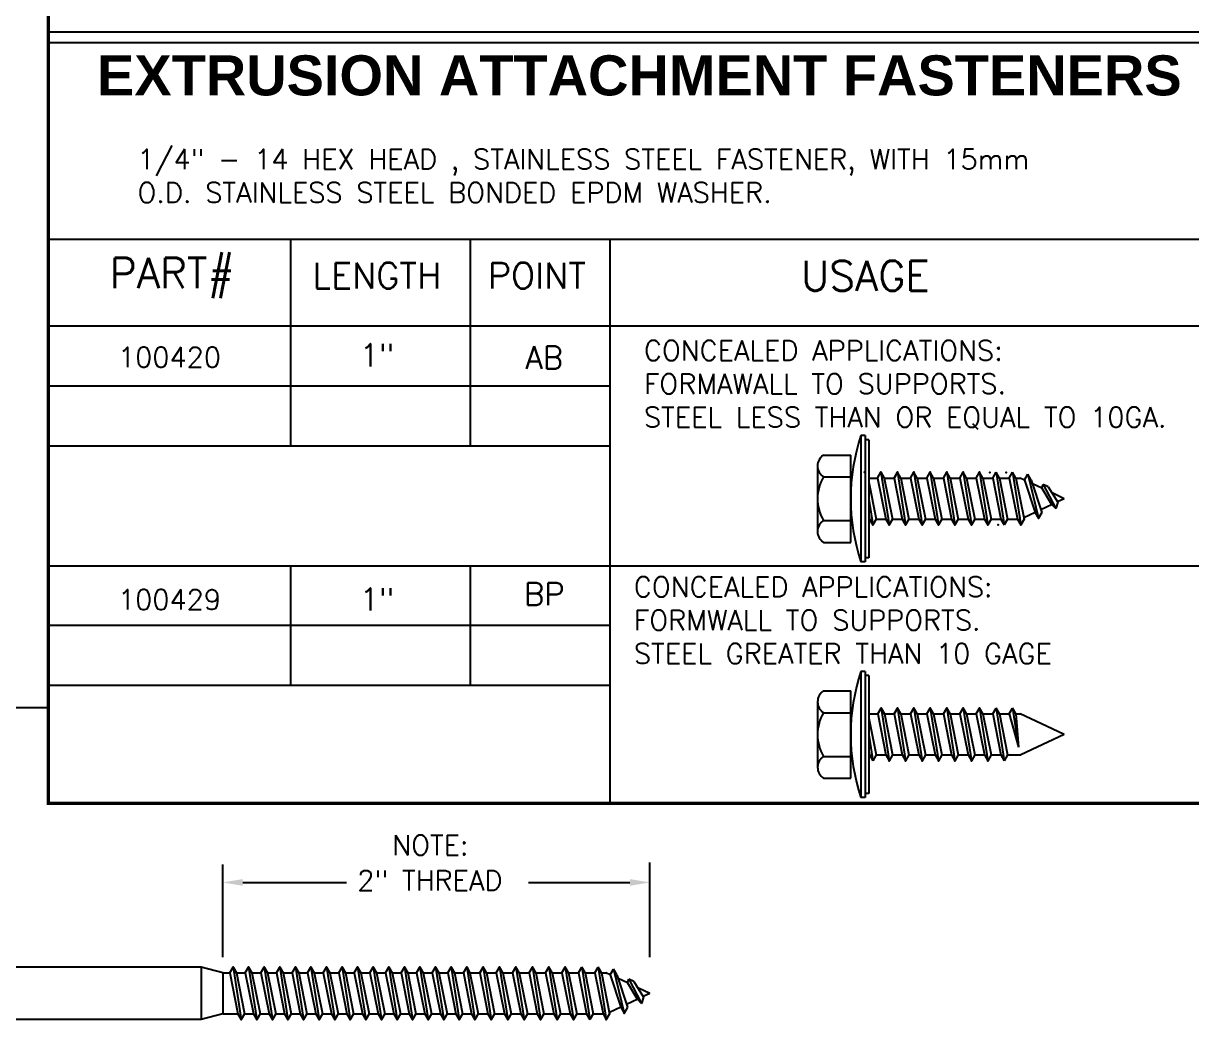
# Model space of a CAD drawing. Header units: inches. Extents: x 0 to 10293, y 0 to 4182.
# Drawn here: x 244.08 to 265.96, y 26.1 to 44.75 of the extents above; entities that cross this region are included whole.
import ezdxf
from ezdxf.enums import TextEntityAlignment as Align

# ---------------------------------------------------------------- set-up
doc = ezdxf.new("R2010")
doc.units = ezdxf.units.IN
doc.header["$LTSCALE"] = 48
doc.header["$MEASUREMENT"] = 0
doc.layers.add('FAST', color=1, linetype='Continuous')
doc.styles.add('SIMPLEX', font='SIMPLEX.SHX')
doc.styles.add('TITLE', font='sasb____.pfb', dxfattribs={"height": 2})

# ---------------------------------------------------------------- blocks, each defined once
blk = doc.blocks.new('ABTFASTENER')
at = {"layer": 'FAST', "linetype": 'Continuous'}
for p, q in [((-0.0366, 0.2953), (-0.0366, -0.2953)), ((-0.0162, 0.2953), (-0.0366, 0.2953)), ((-0.0162, 0.2953), (-0.0162, -0.2953)), ((0, 0.2762), (-0.0162, 0.2762)), ((0, 0.2762), (0, -0.2762)), ((-0.0847, -0.2045), (-0.0847, 0.2045)), ((-0.0162, -0.2953), (-0.0366, -0.2953)), ((0, -0.2762), (-0.0162, -0.2762))]:
    blk.add_line(p, q, dxfattribs=at)
at = {"layer": 'FAST'}
for p, q in [((-0.2115, 0.2045), (-0.0847, 0.2045)), ((-0.2397, 0.1534), (-0.2397, -0.1534)), ((0.0573, 0.1236), (0.0958, -0.1224)), ((0.1343, 0.1236), (0.1727, -0.1224)), ((0.1498, 0.0966), (0.1343, 0.1236)), ((0.1956, 0.0966), (0.2112, 0.1236)), ((0.2112, 0.1236), (0.2496, -0.1224)), ((0.2268, 0.0966), (0.2112, 0.1236)), ((0.2725, 0.0966), (0.2881, 0.1236)), ((0.2881, 0.1236), (0.3266, -0.1224)), ((0.3037, 0.0966), (0.2881, 0.1236)), ((0.3494, 0.0966), (0.365, 0.1236)), ((0.365, 0.1236), (0.4035, -0.1224)), ((0.3806, 0.0966), (0.365, 0.1236)), ((0.4264, 0.0966), (0.4419, 0.1236)), ((0.4419, 0.1236), (0.4804, -0.1224)), ((0.4575, 0.0966), (0.4419, 0.1236)), ((0.5033, 0.0966), (0.5189, 0.1236)), ((0.5189, 0.1236), (0.5573, -0.1224)), ((0.5345, 0.0966), (0.5189, 0.1236)), ((0.5802, 0.0966), (0.5958, 0.1236)), ((0.5958, 0.1236), (0.6343, -0.1224)), ((0.6114, 0.0966), (0.5958, 0.1236)), ((0.6571, 0.0966), (0.6727, 0.1236)), ((0.6727, 0.1236), (0.7112, -0.1224)), ((0.6883, 0.0966), (0.6727, 0.1236)), ((0.7297, 0.0872), (0.7453, 0.1142)), ((0.7453, 0.1142), (0.794, -0.0914)), ((0.7609, 0.0872), (0.7453, 0.1142)), ((-0.2115, 0.1022), (-0.0847, 0.1022)), ((-0.0847, -0.0861), (-0.0847, 0.0859)), ((0, 0.0767), (0.0345, -0.0954)), ((0.0417, 0.0966), (0.0802, -0.0954)), ((0.0729, 0.0966), (0.1114, -0.0954)), ((0.1187, 0.0966), (0.1571, -0.0954)), ((0.1498, 0.0966), (0.1956, 0.0966)), ((0.1498, 0.0966), (0.1883, -0.0954)), ((0.1956, 0.0966), (0.234, -0.0954)), ((0.2268, 0.0966), (0.2652, -0.0954)), ((0.2268, 0.0966), (0.2725, 0.0966)), ((0.2725, 0.0966), (0.311, -0.0954)), ((0.3037, 0.0966), (0.3421, -0.0954)), ((0.3037, 0.0966), (0.3494, 0.0966)), ((0.3494, 0.0966), (0.3879, -0.0954)), ((0.3806, 0.0966), (0.4191, -0.0954)), ((0.3806, 0.0966), (0.4264, 0.0966)), ((0.4264, 0.0966), (0.4648, -0.0954)), ((0.4575, 0.0966), (0.496, -0.0954)), ((0.4575, 0.0966), (0.5033, 0.0966)), ((0.5033, 0.0966), (0.5417, -0.0954)), ((0.5345, 0.0966), (0.5729, -0.0954)), ((0.5345, 0.0966), (0.5802, 0.0966)), ((0.5802, 0.0966), (0.6187, -0.0954)), ((0.6114, 0.0966), (0.6498, -0.0954)), ((0.6114, 0.0966), (0.6571, 0.0966)), ((0.6571, 0.0966), (0.6956, -0.0954)), ((0.6883, 0.0966), (0.7268, -0.0954)), ((0.6883, 0.0966), (0.7096, 0.0966)), ((0.7297, 0.0872), (0.7096, 0.0966)), ((0.7297, 0.0872), (0.7784, -0.0644)), ((0.7609, 0.0872), (0.8096, -0.0644)), ((0.8101, 0.0494), (0.7664, 0.0699)), ((0.8101, 0.0494), (0.817, 0.0671)), ((0.817, 0.0671), (0.8755, -0.0465)), ((0.8406, 0.0558), (0.817, 0.0671)), ((0.8406, 0.0558), (0.8852, -0.0169)), ((0.8101, 0.0494), (0.8547, -0.0233)), ((0.9153, -0.0001), (0.8585, 0.0267)), ((0, -0.0017), (0.0189, -0.1224)), ((0.858, -0.027), (0.8055, -0.0517)), ((0.8547, -0.0233), (0.8755, -0.0465)), ((0.8852, -0.0169), (0.8755, -0.0465)), ((0.9153, -0.0001), (0.8839, -0.0148)), ((-0.2115, -0.1023), (-0.0847, -0.1023)), ((0, -0.079), (0.0033, -0.0954)), ((0.0033, -0.0954), (0.0189, -0.1224)), ((0.0345, -0.0954), (0.0189, -0.1224)), ((0.0345, -0.0954), (0.0802, -0.0954)), ((0.0802, -0.0954), (0.0958, -0.1224)), ((0.1114, -0.0954), (0.0958, -0.1224)), ((0.1114, -0.0954), (0.1571, -0.0954)), ((0.1571, -0.0954), (0.1727, -0.1224)), ((0.1883, -0.0954), (0.1727, -0.1224)), ((0.1883, -0.0954), (0.234, -0.0954)), ((0.234, -0.0954), (0.2496, -0.1224)), ((0.2652, -0.0954), (0.2496, -0.1224)), ((0.2652, -0.0954), (0.311, -0.0954)), ((0.311, -0.0954), (0.3266, -0.1224)), ((0.3421, -0.0954), (0.3266, -0.1224)), ((0.3421, -0.0954), (0.3879, -0.0954)), ((0.3879, -0.0954), (0.4035, -0.1224)), ((0.4191, -0.0954), (0.4035, -0.1224)), ((0.4191, -0.0954), (0.4648, -0.0954)), ((0.4648, -0.0954), (0.4804, -0.1224)), ((0.496, -0.0954), (0.4804, -0.1224)), ((0.496, -0.0954), (0.5417, -0.0954)), ((0.5417, -0.0954), (0.5573, -0.1224)), ((0.5729, -0.0954), (0.5573, -0.1224)), ((0.5729, -0.0954), (0.6187, -0.0954)), ((0.6187, -0.0954), (0.6343, -0.1224)), ((0.6498, -0.0954), (0.6343, -0.1224)), ((0.6498, -0.0954), (0.6956, -0.0954)), ((0.6956, -0.0954), (0.7112, -0.1224)), ((0.7268, -0.0954), (0.7112, -0.1224)), ((0.7784, -0.0644), (0.7255, -0.0893)), ((0.7784, -0.0644), (0.794, -0.0914)), ((0.8096, -0.0644), (0.794, -0.0914)), ((-0.2115, -0.2045), (-0.0847, -0.2045))]:
    blk.add_line(p, q, dxfattribs=at)
blk.add_lwpolyline([(0, 0.0966), (0.0417, 0.0966), (0.0573, 0.1236), (0.0729, 0.0966), (0.1187, 0.0966)], dxfattribs=at)
blk.add_lwpolyline([(0.1187, 0.0966), (0.1343, 0.1236)], close=True, dxfattribs=at)
for centre, radius, start, end in [((0.8466, 0), 0.9313, 161.5122, 198.4878), ((-0.1793, 0.1534), 0.0604, 122.1802, 237.8198), ((-0.0404, 0), 0.1993, 149.1274, 210.8726), ((-0.1793, -0.1534), 0.0604, 122.1802, 237.8198)]:
    blk.add_arc(centre, radius, start, end, dxfattribs=at)
for p in [(-0.0196, 0.1236), (0.0573, 0.1236), (0.1343, 0.1236), (0.2112, 0.1236), (0.2881, 0.1236), (0.365, 0.1236), (0.4419, 0.1236), (0.5189, 0.1236), (0.5669, 0.1229), (0.6438, 0.1229), (0.794, -0.0914), (0.0189, -0.1224), (0.0958, -0.1224), (0.1727, -0.1224), (0.2496, -0.1224), (0.3266, -0.1224), (0.4035, -0.1224), (0.4804, -0.1224), (0.5573, -0.1224), (0.6053, -0.1231), (0.7112, -0.1224)]:
    blk.add_point(p, dxfattribs=at)

msp = doc.modelspace()

# ---------------------------------------------------------------- linework, layer by layer
for p, q in [((244.54791, 44.59516), (266.9225, 44.59516)), ((244.54791, 44.39216), (266.9225, 44.39216)), ((244.54791, 40.70794), (266.9225, 40.70794)), ((249.09151, 36.83826), (249.09151, 40.70794)), ((252.45644, 36.83826), (252.45644, 40.70794)), ((255.07319, 30.14564), (255.07319, 40.70794)), ((244.54791, 39.08826), (266.9225, 39.08826)), ((244.54791, 37.96326), (255.07319, 37.96326)), ((244.54791, 36.83826), (255.07319, 36.83826)), ((244.54791, 34.59505), (266.9225, 34.59505)), ((249.09151, 32.35768), (249.09151, 34.59505)), ((252.45644, 32.35768), (252.45644, 34.59505)), ((244.54791, 33.48268), (255.07319, 33.48268)), ((244.54791, 32.35768), (255.07319, 32.35768)), ((259.06787, 32.25401), (259.57493, 32.25401)), ((222.91496, 31.94175), (244.54791, 31.94175)), ((258.95493, 32.04951), (258.95493, 30.82251)), ((259.06787, 31.84501), (259.57493, 31.84501)), ((259.57493, 31.09176), (259.57493, 31.77976)), ((259.91368, 31.82258), (260.08065, 31.82258)), ((259.91368, 31.74261), (260.05151, 31.05458)), ((260.08065, 31.82258), (260.143, 31.93058)), ((260.08065, 31.82258), (260.23449, 31.05458)), ((260.143, 31.93058), (260.29685, 30.94658)), ((260.143, 31.93058), (260.20536, 31.82258)), ((260.20536, 31.82258), (260.3592, 31.05458)), ((260.20536, 31.82258), (260.38834, 31.82258)), ((260.38834, 31.82258), (260.54219, 31.05458)), ((260.45069, 31.93058), (260.60454, 30.94658)), ((260.51305, 31.82258), (260.45069, 31.93058)), ((260.51305, 31.82258), (260.66689, 31.05458)), ((260.51305, 31.82258), (260.69603, 31.82258)), ((260.69603, 31.82258), (260.75839, 31.93058)), ((260.69603, 31.82258), (260.84988, 31.05458)), ((260.75839, 31.93058), (260.91223, 30.94658)), ((260.82074, 31.82258), (260.75839, 31.93058)), ((260.82074, 31.82258), (260.97459, 31.05458)), ((260.82074, 31.82258), (261.00372, 31.82258)), ((261.00372, 31.82258), (261.06608, 31.93058)), ((261.00372, 31.82258), (261.15757, 31.05458)), ((261.06608, 31.93058), (261.21992, 30.94658)), ((261.12843, 31.82258), (261.06608, 31.93058)), ((261.12843, 31.82258), (261.28228, 31.05458)), ((261.12843, 31.82258), (261.31142, 31.82258)), ((261.31142, 31.82258), (261.37377, 31.93058)), ((261.31142, 31.82258), (261.46526, 31.05458)), ((261.37377, 31.93058), (261.52762, 30.94658)), ((261.43612, 31.82258), (261.37377, 31.93058)), ((261.43612, 31.82258), (261.58997, 31.05458)), ((261.43612, 31.82258), (261.61911, 31.82258)), ((261.61911, 31.82258), (261.68146, 31.93058)), ((261.61911, 31.82258), (261.77296, 31.05458)), ((261.68146, 31.93058), (261.83531, 30.94658)), ((261.74382, 31.82258), (261.68146, 31.93058)), ((261.74382, 31.82258), (261.89766, 31.05458)), ((261.74382, 31.82258), (261.9268, 31.82258)), ((261.9268, 31.82258), (261.98916, 31.93058)), ((261.9268, 31.82258), (262.08065, 31.05458)), ((261.98916, 31.93058), (262.143, 30.94658)), ((262.05151, 31.82258), (261.98916, 31.93058)), ((262.05151, 31.82258), (262.23449, 31.82258)), ((262.05151, 31.82258), (262.20536, 31.05458)), ((262.23449, 31.82258), (262.29685, 31.93058)), ((262.23449, 31.82258), (262.38834, 31.05458)), ((262.29685, 31.93058), (262.45069, 30.94658)), ((262.3592, 31.82258), (262.29685, 31.93058)), ((262.3592, 31.82258), (262.51305, 31.05458)), ((262.3592, 31.82258), (262.54219, 31.82258)), ((262.54219, 31.82258), (262.60454, 31.93058)), ((262.54219, 31.82258), (262.71923, 31.19702)), ((262.60454, 31.93058), (262.71923, 31.19702)), ((262.66689, 31.82258), (262.60454, 31.93058)), ((262.66689, 31.82258), (262.71923, 31.19702)), ((262.66689, 31.82258), (262.75205, 31.82258)), ((263.34749, 31.54267), (262.75205, 31.82258)), ((263.57493, 31.43576), (263.34749, 31.54267)), ((259.91368, 31.42931), (259.98916, 30.94658)), ((263.57493, 31.43576), (262.76405, 31.05458)), ((259.91368, 31.12007), (259.9268, 31.05458)), ((259.06787, 31.02701), (259.57493, 31.02701)), ((259.91368, 31.05458), (259.9268, 31.05458)), ((259.9268, 31.05458), (259.98916, 30.94658)), ((260.05151, 31.05458), (259.98916, 30.94658)), ((260.05151, 31.05458), (260.23449, 31.05458)), ((260.23449, 31.05458), (260.29685, 30.94658)), ((260.3592, 31.05458), (260.29685, 30.94658)), ((260.3592, 31.05458), (260.54219, 31.05458)), ((260.54219, 31.05458), (260.60454, 30.94658)), ((260.66689, 31.05458), (260.60454, 30.94658)), ((260.66689, 31.05458), (260.84988, 31.05458)), ((260.84988, 31.05458), (260.91223, 30.94658)), ((260.97459, 31.05458), (260.91223, 30.94658)), ((260.97459, 31.05458), (261.15757, 31.05458)), ((261.15757, 31.05458), (261.21992, 30.94658)), ((261.28228, 31.05458), (261.21992, 30.94658)), ((261.28228, 31.05458), (261.46526, 31.05458)), ((261.46526, 31.05458), (261.52762, 30.94658)), ((261.58997, 31.05458), (261.52762, 30.94658)), ((261.58997, 31.05458), (261.77296, 31.05458)), ((261.77296, 31.05458), (261.83531, 30.94658)), ((261.89766, 31.05458), (261.83531, 30.94658)), ((261.89766, 31.05458), (262.08065, 31.05458)), ((262.08065, 31.05458), (262.143, 30.94658)), ((262.20536, 31.05458), (262.143, 30.94658)), ((262.20536, 31.05458), (262.38834, 31.05458)), ((262.38834, 31.05458), (262.45069, 30.94658)), ((262.51305, 31.05458), (262.45069, 30.94658)), ((262.51305, 31.05458), (262.76405, 31.05458)), ((259.06787, 30.61801), (259.57493, 30.61801)), ((247.81593, 27.26593), (247.81593, 29.0025)), ((255.81593, 27.26593), (255.81593, 29.03723)), ((248.19113, 28.66647), (250.13608, 28.66647)), ((253.5391, 28.66647), (255.44073, 28.66647)), ((247.41286, 27.08197), (242.21593, 27.08197)), ((247.41286, 27.08197), (247.41286, 26.09797)), ((247.81593, 26.97397), (247.41286, 27.08197)), ((247.81593, 26.97397), (247.81593, 26.20597)), ((247.81593, 26.97397), (247.94653, 26.97397)), ((247.94653, 26.97397), (248.00889, 27.08197)), ((247.94653, 26.97397), (248.10038, 26.20597)), ((248.00889, 27.08197), (248.16273, 26.09797)), ((248.00889, 27.08197), (248.07124, 26.97397)), ((248.07124, 26.97397), (248.22509, 26.20597)), ((248.07124, 26.97397), (248.23821, 26.97397)), ((248.23821, 26.97397), (248.30056, 27.08197)), ((248.23821, 26.97397), (248.39205, 26.20597)), ((248.30056, 27.08197), (248.45441, 26.09797)), ((248.30056, 27.08197), (248.36291, 26.97397)), ((248.36291, 26.97397), (248.51676, 26.20597)), ((248.36291, 26.97397), (248.52988, 26.97397)), ((248.52988, 26.97397), (248.59223, 27.08197)), ((248.52988, 26.97397), (248.68373, 26.20597)), ((248.59223, 27.08197), (248.74608, 26.09797)), ((248.59223, 27.08197), (248.65459, 26.97397)), ((248.65459, 26.97397), (248.80843, 26.20597)), ((248.65459, 26.97397), (248.82155, 26.97397)), ((248.82155, 26.97397), (248.88391, 27.08197)), ((248.82155, 26.97397), (248.9754, 26.20597)), ((248.88391, 27.08197), (249.03775, 26.09797)), ((248.88391, 27.08197), (248.94626, 26.97397)), ((248.94626, 26.97397), (249.10011, 26.20597)), ((248.94626, 26.97397), (249.11323, 26.97397)), ((249.11323, 26.97397), (249.17558, 27.08197)), ((249.11323, 26.97397), (249.26707, 26.20597)), ((249.17558, 27.08197), (249.32943, 26.09797)), ((249.17558, 27.08197), (249.23794, 26.97397)), ((249.23794, 26.97397), (249.39178, 26.20597)), ((249.23794, 26.97397), (249.4049, 26.97397)), ((249.4049, 26.97397), (249.46726, 27.08197)), ((249.4049, 26.97397), (249.55875, 26.20597)), ((249.46726, 27.08197), (249.6211, 26.09797)), ((249.46726, 27.08197), (249.52961, 26.97397)), ((249.52961, 26.97397), (249.68346, 26.20597)), ((249.52961, 26.97397), (249.69658, 26.97397)), ((249.69658, 26.97397), (249.75893, 27.08197)), ((249.69658, 26.97397), (249.85042, 26.20597)), ((249.75893, 27.08197), (249.91278, 26.09797)), ((249.75893, 27.08197), (249.82128, 26.97397)), ((249.82128, 26.97397), (249.97513, 26.20597)), ((249.82128, 26.97397), (249.98825, 26.97397)), ((249.98825, 26.97397), (250.0506, 27.08197)), ((249.98825, 26.97397), (250.1421, 26.20597)), ((250.0506, 27.08197), (250.20445, 26.09797)), ((250.0506, 27.08197), (250.11296, 26.97397)), ((250.11296, 26.97397), (250.2668, 26.20597)), ((250.11296, 26.97397), (250.27992, 26.97397)), ((250.27992, 26.97397), (250.34228, 27.08197)), ((250.27992, 26.97397), (250.43377, 26.20597)), ((250.34228, 27.08197), (250.49612, 26.09797)), ((250.34228, 27.08197), (250.40463, 26.97397)), ((250.40463, 26.97397), (250.5716, 26.97397)), ((250.40463, 26.97397), (250.55848, 26.20597)), ((250.5716, 26.97397), (250.63395, 27.08197)), ((250.5716, 26.97397), (250.72544, 26.20597)), ((250.63395, 27.08197), (250.7878, 26.09797)), ((250.63395, 27.08197), (250.69631, 26.97397)), ((250.69631, 26.97397), (250.85015, 26.20597)), ((250.69631, 26.97397), (250.86327, 26.97397)), ((250.86327, 26.97397), (250.92563, 27.08197)), ((250.86327, 26.97397), (251.01712, 26.20597)), ((250.92563, 27.08197), (251.07947, 26.09797)), ((250.92563, 27.08197), (250.98798, 26.97397)), ((250.98798, 26.97397), (251.14183, 26.20597)), ((250.98798, 26.97397), (251.15495, 26.97397)), ((251.15495, 26.97397), (251.2173, 27.08197)), ((251.15495, 26.97397), (251.30879, 26.20597)), ((251.2173, 27.08197), (251.37115, 26.09797)), ((251.2173, 27.08197), (251.27965, 26.97397)), ((251.27965, 26.97397), (251.4335, 26.20597)), ((251.27965, 26.97397), (251.44662, 26.97397)), ((251.44662, 26.97397), (251.50897, 27.08197)), ((251.44662, 26.97397), (251.60047, 26.20597)), ((251.50897, 27.08197), (251.66282, 26.09797)), ((251.50897, 27.08197), (251.57133, 26.97397)), ((251.57133, 26.97397), (251.72517, 26.20597)), ((251.57133, 26.97397), (251.73829, 26.97397)), ((251.73829, 26.97397), (251.80065, 27.08197)), ((251.73829, 26.97397), (251.89214, 26.20597)), ((251.80065, 27.08197), (251.95449, 26.09797)), ((251.80065, 27.08197), (251.863, 26.97397)), ((251.863, 26.97397), (252.01685, 26.20597)), ((251.863, 26.97397), (252.02997, 26.97397)), ((252.02997, 26.97397), (252.09232, 27.08197)), ((252.02997, 26.97397), (252.18381, 26.20597)), ((252.09232, 27.08197), (252.24617, 26.09797)), ((252.09232, 27.08197), (252.15468, 26.97397)), ((252.15468, 26.97397), (252.30852, 26.20597)), ((252.15468, 26.97397), (252.32164, 26.97397)), ((252.32164, 26.97397), (252.384, 27.08197)), ((252.32164, 26.97397), (252.47549, 26.20597)), ((252.384, 27.08197), (252.53784, 26.09797)), ((252.384, 27.08197), (252.44635, 26.97397)), ((252.44635, 26.97397), (252.6002, 26.20597)), ((252.44635, 26.97397), (252.62933, 26.97397)), ((252.62933, 26.97397), (252.78318, 26.20597)), ((252.69169, 27.08197), (252.84553, 26.09797)), ((252.75404, 26.97397), (252.69169, 27.08197)), ((252.75404, 26.97397), (252.90789, 26.20597)), ((252.75404, 26.97397), (252.93703, 26.97397)), ((252.93703, 26.97397), (252.99938, 27.08197)), ((252.93703, 26.97397), (253.09087, 26.20597)), ((252.99938, 27.08197), (253.15323, 26.09797)), ((253.06173, 26.97397), (252.99938, 27.08197)), ((253.06173, 26.97397), (253.21558, 26.20597)), ((253.06173, 26.97397), (253.24472, 26.97397)), ((253.24472, 26.97397), (253.30707, 27.08197)), ((253.24472, 26.97397), (253.39857, 26.20597)), ((253.30707, 27.08197), (253.46092, 26.09797)), ((253.36943, 26.97397), (253.30707, 27.08197)), ((253.36943, 26.97397), (253.52327, 26.20597)), ((253.36943, 26.97397), (253.55241, 26.97397)), ((253.55241, 26.97397), (253.61477, 27.08197)), ((253.55241, 26.97397), (253.70626, 26.20597)), ((253.61477, 27.08197), (253.76861, 26.09797)), ((253.67712, 26.97397), (253.61477, 27.08197)), ((253.67712, 26.97397), (253.83097, 26.20597)), ((253.67712, 26.97397), (253.8601, 26.97397)), ((253.8601, 26.97397), (253.92246, 27.08197)), ((253.8601, 26.97397), (254.01395, 26.20597)), ((253.92246, 27.08197), (254.0763, 26.09797)), ((253.98481, 26.97397), (253.92246, 27.08197)), ((253.98481, 26.97397), (254.13866, 26.20597)), ((253.98481, 26.97397), (254.1678, 26.97397)), ((254.1678, 26.97397), (254.23015, 27.08197)), ((254.1678, 26.97397), (254.32164, 26.20597)), ((254.23015, 27.08197), (254.384, 26.09797)), ((254.2925, 26.97397), (254.23015, 27.08197)), ((254.2925, 26.97397), (254.44635, 26.20597)), ((254.2925, 26.97397), (254.47549, 26.97397)), ((254.47549, 26.97397), (254.53784, 27.08197)), ((254.47549, 26.97397), (254.62933, 26.20597)), ((254.53784, 27.08197), (254.69169, 26.09797)), ((254.6002, 26.97397), (254.53784, 27.08197)), ((254.6002, 26.97397), (254.75404, 26.20597)), ((254.6002, 26.97397), (254.78318, 26.97397)), ((254.78318, 26.97397), (254.84553, 27.08197)), ((254.78318, 26.97397), (254.93703, 26.20597)), ((254.84553, 27.08197), (254.99938, 26.09797)), ((254.90789, 26.97397), (254.84553, 27.08197)), ((254.90789, 26.97397), (255.06173, 26.20597)), ((254.90789, 26.97397), (254.99304, 26.97397)), ((255.07338, 26.9362), (254.99304, 26.97397)), ((255.07338, 26.9362), (255.13574, 27.0442)), ((255.07338, 26.9362), (255.26828, 26.32971)), ((255.13574, 27.0442), (255.33064, 26.22171)), ((255.19809, 26.9362), (255.13574, 27.0442)), ((255.19809, 26.9362), (255.39299, 26.32971)), ((255.39495, 26.78504), (255.22028, 26.86715)), ((255.39495, 26.78504), (255.42253, 26.85573)), ((255.39495, 26.78504), (255.57338, 26.49417)), ((255.51701, 26.81057), (255.42253, 26.85573)), ((255.42253, 26.85573), (255.65652, 26.40122)), ((255.51701, 26.81057), (255.69545, 26.51969)), ((255.81593, 26.58715), (255.58848, 26.69407)), ((255.58663, 26.47936), (255.37663, 26.38064)), ((255.57338, 26.49417), (255.65652, 26.40122)), ((255.69545, 26.51969), (255.65652, 26.40122)), ((255.81593, 26.58715), (255.6903, 26.52809)), ((255.26828, 26.32971), (255.05686, 26.23033)), ((255.26828, 26.32971), (255.33064, 26.22171)), ((255.39299, 26.32971), (255.33064, 26.22171)), ((247.41286, 26.09797), (242.21593, 26.09797)), ((247.81593, 26.20597), (247.41286, 26.09797)), ((247.81593, 26.20597), (248.10038, 26.20597)), ((248.10038, 26.20597), (248.16273, 26.09797)), ((248.22509, 26.20597), (248.16273, 26.09797)), ((248.20907, 26.20597), (248.39205, 26.20597)), ((248.39205, 26.20597), (248.45441, 26.09797)), ((248.51676, 26.20597), (248.45441, 26.09797)), ((248.50074, 26.20597), (248.68373, 26.20597)), ((248.68373, 26.20597), (248.74608, 26.09797)), ((248.80843, 26.20597), (248.74608, 26.09797)), ((248.79242, 26.20597), (248.9754, 26.20597)), ((248.9754, 26.20597), (249.03775, 26.09797)), ((249.10011, 26.20597), (249.03775, 26.09797)), ((249.08409, 26.20597), (249.26707, 26.20597)), ((249.26707, 26.20597), (249.32943, 26.09797)), ((249.39178, 26.20597), (249.32943, 26.09797)), ((249.37576, 26.20597), (249.55875, 26.20597)), ((249.55875, 26.20597), (249.6211, 26.09797)), ((249.68346, 26.20597), (249.6211, 26.09797)), ((249.66744, 26.20597), (249.85042, 26.20597)), ((249.85042, 26.20597), (249.91278, 26.09797)), ((249.97513, 26.20597), (249.91278, 26.09797)), ((249.95911, 26.20597), (250.1421, 26.20597)), ((250.1421, 26.20597), (250.20445, 26.09797)), ((250.2668, 26.20597), (250.20445, 26.09797)), ((250.25079, 26.20597), (250.43377, 26.20597)), ((250.43377, 26.20597), (250.49612, 26.09797)), ((250.55848, 26.20597), (250.49612, 26.09797)), ((250.54246, 26.20597), (250.72544, 26.20597)), ((250.72544, 26.20597), (250.7878, 26.09797)), ((250.85015, 26.20597), (250.7878, 26.09797)), ((250.83413, 26.20597), (251.01712, 26.20597)), ((251.01712, 26.20597), (251.07947, 26.09797)), ((251.14183, 26.20597), (251.07947, 26.09797)), ((251.12581, 26.20597), (251.30879, 26.20597)), ((251.30879, 26.20597), (251.37115, 26.09797)), ((251.4335, 26.20597), (251.37115, 26.09797)), ((251.41748, 26.20597), (251.60047, 26.20597)), ((251.60047, 26.20597), (251.66282, 26.09797)), ((251.72517, 26.20597), (251.66282, 26.09797)), ((251.70916, 26.20597), (251.89214, 26.20597)), ((251.89214, 26.20597), (251.95449, 26.09797)), ((252.01685, 26.20597), (251.95449, 26.09797)), ((252.00083, 26.20597), (252.18381, 26.20597)), ((252.18381, 26.20597), (252.24617, 26.09797)), ((252.30852, 26.20597), (252.24617, 26.09797)), ((252.2925, 26.20597), (252.47549, 26.20597)), ((252.47549, 26.20597), (252.53784, 26.09797)), ((252.6002, 26.20597), (252.53784, 26.09797)), ((252.6002, 26.20597), (252.78318, 26.20597)), ((252.78318, 26.20597), (252.84553, 26.09797)), ((252.90789, 26.20597), (252.84553, 26.09797)), ((252.90789, 26.20597), (253.09087, 26.20597)), ((253.09087, 26.20597), (253.15323, 26.09797)), ((253.21558, 26.20597), (253.15323, 26.09797)), ((253.21558, 26.20597), (253.39857, 26.20597)), ((253.39857, 26.20597), (253.46092, 26.09797)), ((253.52327, 26.20597), (253.46092, 26.09797)), ((253.52327, 26.20597), (253.70626, 26.20597)), ((253.70626, 26.20597), (253.76861, 26.09797)), ((253.83097, 26.20597), (253.76861, 26.09797)), ((253.83097, 26.20597), (254.01395, 26.20597)), ((254.01395, 26.20597), (254.0763, 26.09797)), ((254.13866, 26.20597), (254.0763, 26.09797)), ((254.13866, 26.20597), (254.32164, 26.20597)), ((254.32164, 26.20597), (254.384, 26.09797)), ((254.44635, 26.20597), (254.384, 26.09797)), ((254.44635, 26.20597), (254.62933, 26.20597)), ((254.62933, 26.20597), (254.69169, 26.09797)), ((254.75404, 26.20597), (254.69169, 26.09797)), ((254.75404, 26.20597), (254.93703, 26.20597)), ((254.93703, 26.20597), (254.99938, 26.09797)), ((255.06173, 26.20597), (254.99938, 26.09797))]:
    msp.add_line(p, q)
at = {"linetype": 'Continuous'}
for p, q in [((259.76718, 32.61713), (259.76718, 30.25463)), ((259.84893, 32.61713), (259.76718, 32.61713)), ((259.84893, 32.61713), (259.84893, 30.25463)), ((259.91368, 32.54063), (259.84893, 32.54063)), ((259.91368, 32.54063), (259.91368, 30.33138)), ((259.57493, 30.61801), (259.57493, 32.25401)), ((259.84893, 30.25463), (259.76718, 30.25463)), ((259.91368, 30.33138), (259.84893, 30.33138))]:
    msp.add_line(p, q, dxfattribs=at)
at = {"const_width": 0.062}
msp.add_lwpolyline([(244.54791, 81.31881), (244.54791, 30.14564), (266.9225, 30.14564)], dxfattribs=at)
for points in [[(260.38834, 31.82258), (260.45069, 31.93058)], [(252.62933, 26.97397), (252.69169, 27.08197)]]:
    msp.add_lwpolyline(points, close=True)
for centre, radius, start, end in [((263.30006, 31.43588), 3.72513, 161.51217, 198.48783), ((259.19655, 32.04951), 0.24162, 122.180202, 237.819798), ((259.752, 31.43601), 0.79707, 149.127409, 210.872591), ((259.19655, 30.82251), 0.24162, 122.180202, 237.819798)]:
    msp.add_arc(centre, radius, start, end)
for p in [(260.143, 31.93058), (260.45069, 31.93058), (260.75839, 31.93058), (261.06608, 31.93058), (261.37377, 31.93058), (261.68146, 31.93058), (261.98916, 31.93058), (260.29685, 30.94658), (260.60454, 30.94658), (260.91223, 30.94658), (261.21992, 30.94658), (261.52762, 30.94658), (261.83531, 30.94658), (262.143, 30.94658), (248.00889, 27.08197), (248.30056, 27.08197), (248.59223, 27.08197), (248.88391, 27.08197), (249.17558, 27.08197), (249.46726, 27.08197), (249.75893, 27.08197), (250.0506, 27.08197), (250.34228, 27.08197), (250.63395, 27.08197), (250.92563, 27.08197), (251.2173, 27.08197), (251.50897, 27.08197), (251.80065, 27.08197), (252.09232, 27.08197), (252.384, 27.08197), (252.69169, 27.08197), (252.99938, 27.08197), (253.30707, 27.08197), (253.61477, 27.08197), (253.92246, 27.08197), (254.23015, 27.08197), (248.16273, 26.09797), (248.45441, 26.09797), (248.74608, 26.09797), (249.03775, 26.09797), (249.32943, 26.09797), (249.6211, 26.09797), (249.91278, 26.09797), (250.20445, 26.09797), (250.49612, 26.09797), (250.7878, 26.09797), (251.07947, 26.09797), (251.37115, 26.09797), (251.66282, 26.09797), (251.95449, 26.09797), (252.24617, 26.09797), (252.53784, 26.09797), (252.84553, 26.09797), (253.15323, 26.09797), (253.46092, 26.09797), (253.76861, 26.09797), (254.0763, 26.09797), (254.384, 26.09797), (254.99938, 26.09797), (255.33064, 26.22171)]:
    msp.add_point(p)
for points in [[(248.19113, 28.60393), (248.19113, 28.729), (247.81593, 28.66647)], [(255.44073, 28.60393), (255.44073, 28.729), (255.81593, 28.66647)]]:
    msp.add_solid(points)

# ---------------------------------------------------------------- block references
at = {"xscale": 4, "yscale": 4, "zscale": 4}
msp.add_blockref('ABTFASTENER', (259.91368, 35.85166), dxfattribs=at)

# ---------------------------------------------------------------- texts
for s, height, style, p in [('EXTRUSION ATTACHMENT FASTENERS', 0.75, 'TITLE', (255.6177, 43.40251)), ('1"', 0.421875, 'SIMPLEX', (250.70752, 38.32958)), ('AB', 0.421875, 'SIMPLEX', (253.83811, 38.28264)), ('1"', 0.421875, 'SIMPLEX', (250.70752, 33.75744)), ('BP', 0.421875, 'SIMPLEX', (253.83811, 33.85556))]:
    msp.add_text(s, height=height, dxfattribs=dict(style=style)).set_placement(p, align=Align.CENTER)
at = {"style": 'SIMPLEX'}
for s, height, p in [('PART#', 0.5625, (245.70024, 39.79639)), ('LENGTH', 0.481376, (249.4933, 39.78785)), ('POINT', 0.481376, (252.78107, 39.78785)), ('USAGE', 0.5625, (258.64526, 39.74503)), ('100420', 0.375, (245.85514, 38.31282)), ('100429', 0.375, (245.85514, 33.77461)), ('NOTE:', 0.375, (250.98995, 29.17706)), ('2" THREAD', 0.375, (250.33482, 28.517))]:
    msp.add_text(s, height=height, dxfattribs=at).set_placement(p)
at = {"char_height": 0.375, "attachment_point": 1, "style": 'SIMPLEX'}
for s, insert, width in [('1/4" - 14 HEX HEAD , STAINLESS STEEL FASTENER, WITH 15mm O.D. STAINLESS STEEL BONDED EPDM WASHER.', (246.21845, 42.39505), 19.25), ('CONCEALED APPLICATIONS:\\PFORMAWALL TO SUPPORTS.\\PSTEEL LESS THAN OR EQUAL TO 10GA.', (255.703, 38.81465), 10.71875), ('CONCEALED APPLICATIONS:\\PFORMWALL TO SUPPORTS.\\PSTEEL GREATER THAN 10 GAGE', (255.51469, 34.38811), 10.71875)]:
    msp.add_mtext(s, dxfattribs=dict(at, insert=insert, width=width))

doc.saveas('drawing.dxf')
